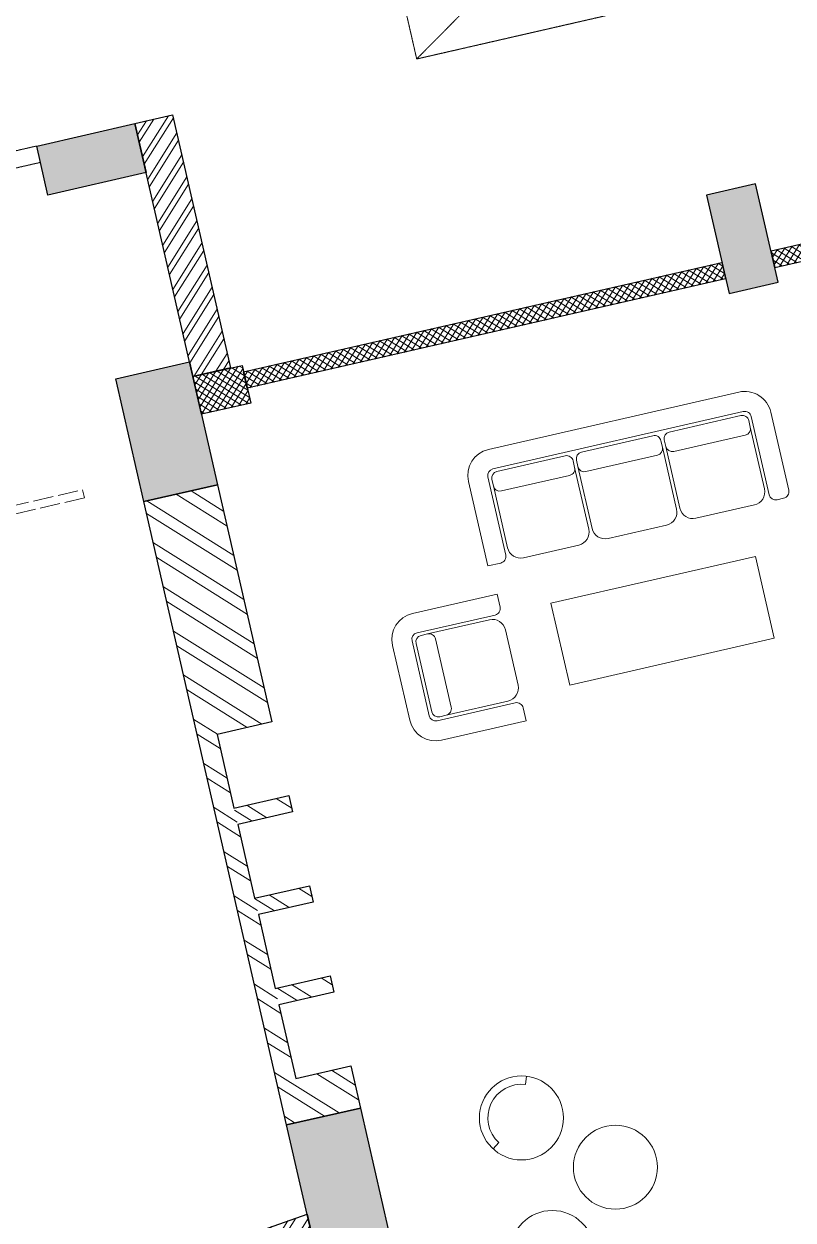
# Model space of a CAD drawing. Header units: millimetres. Extents: x 1667 to 847943, y 724 to 1832625.
# Drawn here: x 602723 to 607300, y 707451 to 714568 of the extents above; entities that cross this region are included whole.
import ezdxf

# ---------------------------------------------------------------- set-up
doc = ezdxf.new("R2010")
doc.units = ezdxf.units.MM
for name, pattern in [('2026-02-28_GF-SF BWP SET_MAIN BLOCK_SASANGIR RESORT$0$DASHED', [0.75, 0.5, -0.25]), ('ACAD_ISO02W100', [15, 12, -3]), ('CENTER', [2, 1.25, -0.25, 0.25, -0.25])]:
    doc.linetypes.add(name, pattern=pattern)
for name, color, linetype, lineweight in [('2026-02-28_GF-SF BWP SET_MAIN BLOCK_SASANGIR RESORT$0$BRICK WALL_MOFA', 20, 'Continuous', 25), ('2026-02-28_GF-SF BWP SET_MAIN BLOCK_SASANGIR RESORT$0$CONCRETE_MOFA', 230, 'Continuous', 30), ('2026-02-28_GF-SF BWP SET_MAIN BLOCK_SASANGIR RESORT$0$DOOR DIM', 243, '2026-02-28_GF-SF BWP SET_MAIN BLOCK_SASANGIR RESORT$0$DASHED', 9), ('2026-02-28_GF-SF BWP SET_MAIN BLOCK_SASANGIR RESORT$0$HATCH LIGHT_MOFA', 253, 'Continuous', 0), ('2026-02-28_GF-SF BWP SET_MAIN BLOCK_SASANGIR RESORT$0$HATCH SOLID_MOFA', 252, 'Continuous', 0), ('2026-02-28_GF-SF BWP SET_MAIN BLOCK_SASANGIR RESORT$0$HATCH_LIGHT_MOFA', 251, 'Continuous', 5), ('DIMENSION_MOFA', 66, 'CENTER', 15), ('FURNITURE_MOFA', 46, 'Continuous', 5), ('OVERHEAD LINES_MOFA', 252, 'ACAD_ISO02W100', 5)]:
    doc.layers.add(name, color=color, linetype=linetype, lineweight=lineweight)
pattern_1 = [(45, (141873.2758816846, -3193.147944625816), (-67.35192090801866, 67.35192090801866), []), (45, (141918.1771816845, -3193.147944625933), (-67.35192090801866, 67.35192090801866), [])]

# ---------------------------------------------------------------- blocks, each defined once
blk = doc.blocks.new('S1-flat-2')
at = {"layer": 'FURNITURE_MOFA'}
for p, q in [((-99.26470592059195, 387.1323531074449), (416.911764893448, 387.1323531083763)), ((416.911764893448, 387.1323531083763), (416.9117648922838, 307.7205883674324)), ((-258.0882354036439, -228.3088236311451), (-258.0882354052737, 228.3088236255571)), ((-138.970588293625, 228.3088236311451), (-138.9705882915296, -228.3088236302137)), ((377.2058825248387, 268.0147059960291), (-99.26470592082478, 268.0147059960291)), ((-39.70588237070478, 248.1617648154497), (-79.41176474024542, 248.1617648135871)), ((-39.70588237070478, 248.1617648154497), (337.5000001469161, 248.1617648070678)), ((-119.1176471116487, 208.4558824421838), (-119.1176471104845, -208.4558824459091)), ((0, -208.4558824440464), (-2.328306436538696e-10, 208.4558824440464)), ((416.911764890654, 168.7500000754371), (416.9117648885585, -168.7500000745058)), ((377.2058825222775, -268.0147060025483), (-99.26470592338592, -268.0147060006857)), ((-79.41176473954692, -248.1617648135871), (-39.70588236721233, -248.1617648154497)), ((337.5000001504086, -248.1617648210377), (-39.70588236721233, -248.1617648154497)), ((416.9117648908868, -387.1323531130329), (416.911764890654, -307.7205883730203)), ((-99.26470592361875, -387.1323531111702), (416.9117648908868, -387.1323531130329))]:
    blk.add_line(p, q, dxfattribs=at)
for centre, radius, start, end in [((-99.26470592338592, 228.3088236255571), 158.8235294813712, 90, 180), ((377.2058825220447, 307.7205883655697), 39.70588237034351, 270, 0), ((-99.26470592338592, 228.3088236255571), 39.70588237034351, 90, 180), ((-79.41176474024542, 208.4558824421838), 39.70588237140328, 90, 180), ((-39.70588237117045, 208.4558824449778), 39.70588237093761, 0, 90), ((337.5000001529697, 168.7500000698492), 79.41176473768427, 6.670106611340577e-09, 90), ((-79.41176474117674, -208.4558824440464), 39.7058823693078, 180, 270), ((-39.7058823693078, -208.4558824459091), 39.7058823693078, 270, 0), ((337.5000001462176, -168.7500000782311), 79.41176474234089, 270, 0), ((-99.26470592035912, -228.3088236311451), 158.8235294813712, 180, 270), ((-99.26470592035912, -228.3088236311451), 39.70588237034351, 180, 270), ((377.2058825204149, -307.720588372089), 39.70588237034351, 0, 90)]:
    blk.add_arc(centre, radius, start, end, dxfattribs=at)
blk = doc.blocks.new('stoolseat')
at = {"layer": 'FURNITURE_MOFA'}
for points in [[(1131949.689715508, -1539286.376168214), (1131960.150143119, -1539335.26972049)], [(1132186.757416133, -1539699.253213448), (1132149.804303619, -1539665.571356677)]]:
    blk.add_lwpolyline(points, dxfattribs=at)
blk.add_circle((1132001.991853563, -1539530.843929595), 250, dxfattribs=at)
blk.add_arc((1132001.991853563, -1539530.843929595), 200, 317.6515948299738, 102.0759754280037, dxfattribs=at)
blk = doc.blocks.new('A$C35c587a2')
at = {"layer": 'FURNITURE_MOFA'}
for p, q in [((377.2058825194836, 397.0588237147313), (-1151.470588739496, 397.0588237040211)), ((-1310.294118221384, 238.2352942188736), (-1310.294118220452, -277.9411765947007)), ((-1191.176471109968, -238.2352942260914), (-1191.176471109036, 238.2352942191064)), ((-1171.323529926594, 178.6764706694521), (-1171.323529924732, 218.3823530394584)), ((-1151.470588741358, 277.9411765919067), (377.2056105639786, 277.9411766030826)), ((-1131.617647553328, 258.088235408999), (-714.7058826661669, 258.0882354064379)), ((-675.0000002975576, 218.3823530417867), (-675.0000002966262, 178.6764706685208)), ((-655.1470591118559, 178.6764706685208), (-655.1470591137186, 218.3823530394584)), ((-615.4411767395213, 258.0882354115602), (-178.6764706671238, 258.0882354099303)), ((-138.9705882985145, 218.3823530389927), (-138.9705882975832, 178.6764706685208)), ((-119.1176471132785, 178.676470666891), (-119.1176471151412, 218.3823530378286)), ((-79.41176474094391, 258.0882354099303), (357.3529413314536, 258.0882354083005)), ((397.0588237000629, 218.3823530373629), (397.0588237009943, 178.676470666891)), ((416.91176488786, 238.2352942342404), (416.9117648869287, -238.2352942095604)), ((536.0294119985774, -238.2352942125872), (536.0294119985774, 238.2352942312136)), ((-1171.323529926594, 178.6764706694521), (-1171.323529918212, -198.5294118491001)), ((-675.0000002891757, -198.5294118481688), (-675.0000002966262, 178.6764706685208)), ((-655.1470591118559, 178.6764706685208), (-655.147059106268, -198.5294118500315)), ((-138.9705882910639, -198.5294118514284), (-138.9705882975832, 178.6764706685208)), ((-119.1176471132785, 178.676470666891), (-119.1176471076906, -198.5294118516613)), ((397.0588237075135, -198.5294118530583), (397.0588237009943, 178.676470666891)), ((-714.7058826670982, 138.970588296419), (-1131.617647556122, 138.9705882980488)), ((-178.6764706699178, 138.9705883008428), (-615.4413117934018, 138.9705882996786)), ((357.3529413286597, 138.970588299213), (-79.41189979482442, 138.9705882980488)), ((-1310.294118220452, -277.9411765947007), (-1230.88235348044, -277.9411765944678)), ((-1091.91176518565, -277.9411765923724), (-754.4117650366388, -277.9411765907425)), ((-575.735294370912, -277.9411765879486), (-218.3823530394584, -277.9411765891127)), ((-39.7058823723346, -277.9411765895784), (317.647058959119, -277.9411765907425)), ((456.6176472567022, -277.9411765858531), (496.3235296271741, -277.941176583292))]:
    blk.add_line(p, q, dxfattribs=at)
for centre, radius, start, end in [((-1151.470588739496, 238.2352942221332), 158.8235294813712, 90, 180), ((377.2058825176209, 238.2352942333091), 158.8235294813712, 0, 90), ((-1151.470588739496, 238.2352942221332), 39.70588237034351, 90, 180), ((-1131.61764755426, 218.3823530385271), 39.70588237047195, 90, 180), ((-714.7058826643042, 218.3823530399241), 39.70588236663025, 0, 90), ((-615.4411767404526, 218.3823530382942), 39.7058823731495, 90, 180), ((-178.6764706680551, 218.3823530401569), 39.70588236977346, 359.9999999933299, 90), ((-79.41176474187523, 218.3823530366644), 39.7058823731495, 90, 180), ((357.3529413305223, 218.3823530385271), 39.70588236977346, 359.9999999933299, 90), ((377.2058825176209, 238.2352942333091), 39.70588237034351, 0, 90), ((-1131.617647555191, 178.6764706689864), 39.70588237093761, 180, 270), ((-714.7058826680295, 178.6764706678223), 39.70588237128686, 270, 0), ((-615.4411767432466, 178.6764706699178), 39.70588236895856, 180, 270), ((-178.6764706671238, 178.6764706708491), 39.70588237000629, 270, 359.9999999933299), ((-79.4117647446692, 178.6764706682879), 39.70588236895856, 180, 270), ((357.3529413314536, 178.6764706692193), 39.70588237000629, 270, 359.9999999933299), ((-1091.911765180063, -198.5294118544552), 79.41176473791711, 179.9999999933299, 270), ((-754.4117650338449, -198.5294118458405), 79.41176474501844, 270, 359.9999999933299), ((-575.7352943699807, -198.5294118511956), 79.41176473663654, 180, 270), ((-218.3823530338705, -198.5294118460733), 79.41176474303937, 270, 359.9999999933299), ((-39.70588236860931, -198.5294118514284), 79.41176473663654, 180, 270), ((317.647058964707, -198.5294118477032), 79.41176474303937, 270, 359.9999999933299), ((-1230.882353481371, -238.2352942242287), 39.70588237034351, 270, 0), ((456.6176472550724, -238.2352942236466), 39.70588237034351, 180, 270), ((496.3235296281055, -238.2352942135185), 39.70588237034351, 270, 0)]:
    blk.add_arc(centre, radius, start, end, dxfattribs=at)
blk = doc.blocks.new('2026-02-28_GF-SF BWP SET_MAIN BLOCK_SASANGIR RESORT$0$zw$2C75-flat-1')
at = {"layer": '2026-02-28_GF-SF BWP SET_MAIN BLOCK_SASANGIR RESORT$0$HATCH_LIGHT_MOFA'}
h = blk.add_hatch(color=256, dxfattribs=at)
h.dxf.hatch_style = 1
h.paths.add_polyline_path([(-143916.436607972, -8430.000000000233), (-143916.436607972, -9700.000000000233), (-144146.436608026, -9700.000000000233), (-144146.436608026, -8199.99999999837), (-142646.436607972, -8199.99999999837), (-142646.436607972, -8430.000000000233)])
h.paths.add_polyline_path([(-123816.436607972, -25320.00000000023), (-123586.436607972, -25320.00000000023), (-123586.436607972, -28545.00000000023), (-123816.436607972, -28545.00000000023)])
h.paths.add_polyline_path([(-132186.436607972, -25320.00000000047), (-131956.4366080265, -25320.00000000047), (-131956.4366080265, -28545.00000000047), (-132186.436607972, -28545.00000000047)])
h.paths.add_polyline_path([(-88256.43660797202, -8200.000000000233), (-88026.4366080265, -8200.000000000233), (-88026.4366080265, -10660.00000000023), (-88256.43660797202, -10660.00000000023)])
h.paths.add_polyline_path([(-106256.436607972, -14590), (-105805.877672724, -14590), (-105805.877672724, -15340), (-106256.436607972, -15340)])
h.paths.add_polyline_path([(-106256.436607972, -8199.999999998137), (-105806.436607972, -8199.999999998137), (-105806.436607972, -8950.000000000233), (-106256.436608026, -8950.000000000233)])
h.paths.add_polyline_path([(-119482.5785526696, -8200.000000000233), (-119032.5785526696, -8200.000000000233), (-119032.5785526696, -8950.000000000466), (-119482.5785526696, -8950.000000000466)])
h.paths.add_polyline_path([(-106256.436608026, -25810.00000005937), (-106256.436607972, -26560.00000005937), (-105806.436607972, -26560.00000005937), (-105806.436607972, -25810.00000011572)])
h.paths.add_polyline_path([(-96696.43660797202, -8200.000000000233), (-97146.43660797202, -8200.000000000233), (-97146.43660797202, -8950.000000002328), (-96696.43660797202, -8949.99999999837)])
h.paths.add_polyline_path([(-96696.43660797202, -26560.00000000489), (-97146.43660797202, -26560.00000000489), (-97146.43660797202, -25810.00000006123), (-96696.43660802557, -25810.00000006123)])
h.paths.add_polyline_path([(-129886.436607972, -8200.000000000233), (-129436.436607972, -8200.000000000233), (-129436.436607972, -8950.000000000233), (-129886.436607972, -8950.000000000233)])
h.paths.add_polyline_path([(-139106.436607972, -15020.00000000023), (-138656.4366079706, -15020.00000000023), (-138656.4366079706, -15770.00000000023), (-139106.436607972, -15770.00000000023)])
h.paths.add_polyline_path([(-123816.436607972, -8199.999999998137), (-123366.436607972, -8199.999999998137), (-123366.436607972, -8950.000000000466), (-123816.436607972, -8950.000000000466)])
h.paths.add_polyline_path([(-114926.4366080263, -8200.000000000233), (-114476.436607972, -8200.000000000233), (-114476.436607972, -8950.00000000035), (-114926.4366080263, -8950.00000000035)])
h.paths.add_polyline_path([(-138886.4366080265, -8199.999999998137), (-138436.436607972, -8199.999999998137), (-138436.436607972, -8950.000000000233), (-138886.4366080265, -8950.000000000233)])
h.paths.add_polyline_path([(-114476.4366080291, -26560.00000000303), (-114926.4366080291, -26560.00000000303), (-114926.4366080291, -25810.00000005937), (-114476.436608026, -25810.00000005937)])
h.paths.add_polyline_path([(-129886.436607972, -19874.99999999814), (-129436.436607972, -19874.99999999814), (-129436.436607972, -20625.00000000023), (-129886.436607972, -20625.00000000023)])
h.paths.add_polyline_path([(-138886.436608027, -27795.00000000023), (-138436.436607972, -27795.00000000023), (-138436.436607972, -28545.00000000023), (-138886.436608027, -28545.00000000023)])
h.paths.add_polyline_path([(-123816.436607972, -19874.99999999814), (-123366.436607972, -19874.99999999814), (-123366.436607972, -20625.00000000023), (-123816.436607972, -20625.00000000023)])
h.paths.add_polyline_path([(-139106.436607972, -19575.00000000023), (-138656.436607972, -19575.00000000023), (-138656.436607972, -20324.99999997101), (-139106.436607972, -20324.99999997101)])
h.paths.add_polyline_path([(-114926.436607972, -19874.99999999814), (-114476.436608026, -19874.99999999814), (-114476.436608026, -20625.00000000023), (-114926.436607972, -20625.00000000023)])
h.paths.add_polyline_path([(-106256.436608026, -19875.00000000023), (-105806.436607972, -19875.00000000023), (-105806.436607972, -20625.00000000023), (-106256.436608026, -20625.00000000023)])
h.paths.add_polyline_path([(-97146.43660797179, -14590), (-96696.43660797202, -14590), (-96696.43660797202, -15340), (-97146.43660797179, -15340)])
h.paths.add_polyline_path([(-114926.4366079718, -14590), (-114476.436608026, -14590), (-114476.436608026, -15340), (-114926.4366079718, -15340)])
h.paths.add_polyline_path([(-97146.31498847017, -19874.99999999814), (-96696.43660802604, -19874.99999999814), (-96696.43660802604, -20625.00000000023), (-97146.31498847017, -20625.00000000023)])
h.paths.add_polyline_path([(-88256.46990249143, -14590.00000000023), (-87881.43660797202, -14590.00000000023), (-87881.43660797202, -15340.00000000023), (-88256.46990249143, -15340.00000000023)])
h.paths.add_polyline_path([(-88256.43660797202, -25810.00000005984), (-87881.43660797202, -25810.00000005984), (-87881.43660797202, -26560.00000005774), (-88256.43660797202, -26560.00000005774)])
h.paths.add_polyline_path([(-88256.4366080265, -19875.00000000023), (-87881.43660797202, -19875.00000000023), (-87881.43660797202, -20625.00000000023), (-88256.4366080265, -20625.00000000023)])
h.paths.add_polyline_path([(-132886.436607972, -8199.999999998137), (-132586.436607972, -8199.999999998137), (-132586.436607972, -8950.000000000233), (-132886.436607972, -8950.000000000233)])
h.paths.add_polyline_path([(-135436.436607972, -8200.000000000233), (-135136.436607972, -8200.000000000233), (-135136.436607972, -8950.000000000233), (-135436.436607972, -8950.000000000233)])
h.paths.add_polyline_path([(-139256.4366080263, -13564.99999999814), (-138656.4366079706, -13564.99999999814), (-138656.4366079706, -13865.00000000023), (-139256.4366080263, -13865.00000000023)])
h.paths.add_polyline_path([(-85856.4366080265, -9910.000000000233), (-85626.43660797202, -9910.000000000233), (-85626.43660797202, -10660.00000000023), (-85856.4366080265, -10660.00000000023)])
h.paths.add_polyline_path([(-85856.43660797202, -8199.999999998137), (-85626.4366080265, -8199.999999998137), (-85626.4366080265, -8950.000000000233), (-85856.43660797202, -8950.000000000233)])
h.paths.add_polyline_path([(-83456.43660797342, -23101.89566391986), (-83226.43660797342, -23101.89566391986), (-83226.43660797342, -23701.89566391986), (-83456.43660797342, -23701.89566391986)])
h.paths.add_polyline_path([(-83456.43660797202, -8199.999999998137), (-83226.43660845445, -8199.999999998137), (-83226.43660845445, -8800.000000000233), (-83456.43660797202, -8800.000000000233)])
h.paths.add_polyline_path([(-83456.43660797202, -25960.00000000023), (-83226.43660797202, -25960.00000000023), (-83226.43660797202, -26560.00000005774), (-83456.43660797202, -26560.00000005774)])
h.paths.add_polyline_path([(-83456.4366080265, -19875.00000000023), (-83226.43660845445, -19875.00000000023), (-83226.43660845445, -20475.00000000023), (-83456.4366080265, -20475.00000000023)])
h.paths.add_polyline_path([(-130036.4366079727, -30530), (-129436.436608027, -30530), (-129436.436608027, -30760), (-130036.4366079727, -30760)])
h.paths.add_polyline_path([(-124186.436608027, -30530.00000005774), (-123586.4366079727, -30530.00000005774), (-123586.4366079727, -30759.99999999837), (-124186.436608027, -30759.99999999837)])
h.paths.add_polyline_path([(-132186.4366080265, -30530), (-131586.4366079727, -30530), (-131586.4366079727, -30759.99999999814), (-132186.4366080265, -30759.99999999814)])
h.paths.add_polyline_path([(-138886.436608027, -23689.80002996512), (-138656.4366079727, -23689.80002996512), (-138656.4366079727, -24289.80002996512), (-138886.436608027, -24289.80002996512)])
h.paths.add_polyline_path([(-83456.43660797202, -10060.00000000023), (-83226.43660845445, -10060.00000000023), (-83226.43660845445, -10660.01989858388), (-83456.43660797202, -10660.01989858388)])
h.paths.add_polyline_path([(-129666.4366080263, -27945.00000000023), (-129436.436607972, -27945.00000000023), (-129436.436607972, -28545.00000000023), (-129666.4366080263, -28545.00000000023)])
h.paths.add_polyline_path([(-126336.4366079727, -30530), (-125736.436608027, -30530), (-125736.436608027, -30760), (-126336.4366079727, -30760)])
h.paths.add_polyline_path([(-83456.43660797202, -14739.99999999814), (-83226.43660797202, -14739.99999999814), (-83226.43660797202, -15340.00000000023), (-83456.43660797202, -15340.00000000023)])
h.paths.add_polyline_path([(-88256.4366080265, -23101.89566391986), (-88026.43660797342, -23101.89566391986), (-88026.43660797342, -23701.89566391986), (-88256.4366080265, -23701.89566391986)])
h.paths.add_polyline_path([(-142416.436607972, -13564.99999999814), (-142186.436607972, -13564.99999999814), (-142186.436607972, -14165.00000000023), (-142416.436607972, -14165.00000000023)])
h.paths.add_polyline_path([(-142416.4366080265, -15170.00000000023), (-142186.4366080263, -15170.00000000023), (-142186.4366080263, -15770.00000000023), (-142416.4366080265, -15770.00000000023)])
h.paths.add_polyline_path([(-126336.436608027, -27944.99999999767), (-125736.4366079727, -27944.99999999767), (-125736.4366079727, -28174.99999999953), (-126336.436608027, -28174.99999999953)])
h.paths.add_polyline_path([(-144146.5615598271, -13565.00000000023), (-143916.4366080265, -13565.00000000023), (-143916.4366080265, -14015.00000000023), (-144146.5615598271, -14015.00000000023)])
h.paths.add_polyline_path([(-144146.4366080265, -15320.00000000023), (-143916.436607972, -15320.00000000023), (-143916.436607972, -15770.00000000023), (-144146.4366080265, -15770.00000000023)])
h.paths.add_polyline_path([(-135136.4365908203, -14739.99999999814), (-135436.4365908206, -14739.99999999814), (-135436.4365908206, -15339.99999999814), (-135136.4365908203, -15339.99999999814)])
h.paths.add_polyline_path([(-132886.436608026, -14739.99999999814), (-132586.4366080258, -14739.99999999814), (-132586.4366080258, -15339.99999999814), (-132886.436608026, -15339.99999999814)])
h.paths.add_polyline_path([(-123816.436608026, -15339.99999999837), (-123586.436607972, -15339.99999999837), (-123586.436607972, -14589.99999999825), (-123816.436608026, -14589.99999999825)])
h.paths.add_polyline_path([(-129666.5106198778, -14589.99999998626), (-129436.436608026, -14589.99999998626), (-129436.436608026, -15339.99999999837), (-129666.5106198778, -15339.99999999837)])
at = {"layer": '2026-02-28_GF-SF BWP SET_MAIN BLOCK_SASANGIR RESORT$0$CONCRETE_MOFA'}
for points in [[(-139256.4366080263, -13564.99999999814), (-138656.4366079706, -13564.99999999814), (-138656.4366079706, -13865.00000000023), (-139256.4366080263, -13865.00000000023)], [(-135136.4365908203, -14739.99999999814), (-135436.4365908206, -14739.99999999814), (-135436.4365908206, -15339.99999999814), (-135136.4365908203, -15339.99999999814)], [(-139106.436607972, -15020.00000000023), (-138656.4366079706, -15020.00000000023), (-138656.4366079706, -15770.00000000023), (-139106.436607972, -15770.00000000023)], [(-139106.436607972, -19575.00000000023), (-138656.436607972, -19575.00000000023), (-138656.436607972, -20324.99999997101), (-139106.436607972, -20324.99999997101)]]:
    blk.add_lwpolyline(points, close=True, dxfattribs=at)
blk = doc.blocks.new('ff')
at = {"layer": '2026-02-28_GF-SF BWP SET_MAIN BLOCK_SASANGIR RESORT$0$HATCH LIGHT_MOFA'}
h = blk.add_hatch(dxfattribs=at)
h.set_pattern_fill('ANSI32', color=256, scale=9.999999999999995, angle=360)
h.set_pattern_definition(pattern_1)
edge = h.paths.add_edge_path()
edge.add_arc((2783.086308283499, -7174.481082219398), 2770.000000411332, 188.2091277733728, 202.0974563525049)
edge.add_line((216.5557370332535, -8216.508351111203), (1590.693064968568, -11601.07509372791))
edge.add_arc((2489.44367387169, -11236.18148869218), 970.0000000002834, 562.0971994004574, 636.570431745114)
edge.add_line((2600.435430997168, -12199.81047842267), (5040.0000000539, -11918.81897544151))
edge.add_line((5040.0000000539, -11918.81897544127), (5040.0000000539, -12124.99999997264))
edge.add_line((5040.0000000539, -12124.99999997288), (5259.998207680532, -12124.99999997288))
edge.add_line((5259.998207680299, -12124.99999997276), (2626.753064141724, -12428.29982650164))
edge.add_arc((2489.443673883099, -11236.18148869032), 1199.999999999778, 202.0971994005957, 276.5704317451316, ccw=False)
edge.add_line((1377.587250499055, -11687.5962578099), (3.450310570653073, -8303.030470898258))
edge.add_arc((2783.086308413651, -7174.481082199956), 3000.000000539283, 172.3226251042626, 202.0974563519133, ccw=False)
edge.add_line((-190.0217858967371, -6773.696523138788), (-4.65433913632296e-10, -5364.073080036324))
edge.add_line((-4.656612873077393e-10, -5364.073080036673), (-9.316067917097826e-10, -7570.000000001979))
edge.add_line((-9.313225746154785e-10, -7570.000000001979), (41.469123470597, -7569.99999986717))
h.paths.add_polyline_path([(-0.03203892346937209, -7120.000000002095), (230, -7120.000000002095), (229.9999999995343, -5815.000000002212), (-0.1249518011463806, -5815.000000002561)], flags=16)
h = blk.add_hatch(dxfattribs=at)
h.set_pattern_fill('ANSI32', color=256, scale=9.999999999999995, angle=360)
h.set_pattern_definition(pattern_1)
h.paths.add_polyline_path([(5720.000000055297, -6909.999999999534), (5490.000000055297, -6909.999999999534), (5490.000000055414, -5364.999999999767), (5720.000000054948, -5364.999999999884)])
at = {"layer": '2026-02-28_GF-SF BWP SET_MAIN BLOCK_SASANGIR RESORT$0$HATCH SOLID_MOFA'}
h = blk.add_hatch(dxfattribs=at)
h.set_pattern_fill('ANSI37', color=256, scale=9.999999999999995, angle=360)
h.set_pattern_definition([(45, (141873.2758816846, -3193.147944625816), (-22.45064030267289, 22.4506403026729), []), (135, (141873.2758816846, -3193.147944625816), (-22.45064030267289, -22.45064030267288), [])])
h.paths.add_polyline_path([(14479.92598814867, -6950.000000001863), (11560.00000000035, -6950.000000002212), (11560.00000000023, -7050.000000001979), (14479.9259881482, -7050.000000002212)])
h.paths.add_polyline_path([(5790.07402905717, -6950.000000001979), (8710.000017205486, -6950.000000001746), (8710.000017204904, -7050.000000002095), (5790.074029057054, -7050.000000001979)])
h.paths.add_polyline_path([(11259.99999999988, -6950.000000001979), (9010.000017205952, -6950.000000001863), (9010.000017205486, -7050.000000001746), (11259.99999999953, -7050.000000001863)])
h.paths.add_polyline_path([(5790.074029057403, -7139.999999999767), (5490.000000055297, -7139.999999999418), (5490.000000055297, -6909.999999999534), (5790.074029057403, -6909.999999999302)])
at = {"layer": '2026-02-28_GF-SF BWP SET_MAIN BLOCK_SASANGIR RESORT$0$HATCH_LIGHT_MOFA', "true_color": 0x636466, "transparency": 33554602}
h = blk.add_hatch(dxfattribs=at)
h.set_pattern_fill('ANSI32', color=251, scale=20, angle=90.00000000000001)
h.set_pattern_definition([(135, (14449.25299781747, 216430.4946069805), (-134.7038418160373, -134.7038418160374), []), (135, (14449.25299781782, 216520.2972069806), (-134.7038418160373, -134.7038418160374), [])])
h.paths.add_polyline_path([(5040.0000000539, -7570.000000002328), (5040.000000054017, -11375.00000000186), (5490.000000054017, -11375.00000000198), (5490.000000054017, -11117.50028624234), (5375.000000053551, -11117.50028624258), (5155.000000053551, -11117.50028624234), (5155.000000053784, -9017.500286242808), (5490.000000054017, -9017.500286242459), (5490.000000053551, -7570.000000002212)])
h = blk.add_hatch(dxfattribs=at)
h.set_pattern_fill('ANSI32', color=251, scale=20, angle=90.00000000000001)
h.set_pattern_definition([(135, (-148855.7188426172, -252670.5533768713), (-134.7038418160373, -134.7038418160374), []), (135, (-148855.7188426172, -252580.7507768712), (-134.7038418160373, -134.7038418160374), [])])
h.paths.add_polyline_path([(5155.000000053318, -9467.500286242226), (5155.0000000539, -9567.500286242459), (5490.000000054017, -9567.500286242343), (5490.000000053667, -9467.500286243041)])
h.paths.add_polyline_path([(5155.000000053318, -10017.50028624234), (5155.0000000539, -10117.50028624258), (5490.000000054017, -10117.50028624246), (5490.000000053667, -10017.50028624281)])
h.paths.add_polyline_path([(5155.0000000539, -10567.50028624246), (5155.000000054017, -10667.50028624281), (5490.000000054017, -10667.50028624246), (5490.000000053551, -10567.50028624246)])
at = {"layer": '2026-02-28_GF-SF BWP SET_MAIN BLOCK_SASANGIR RESORT$0$BRICK WALL_MOFA'}
blk.add_lwpolyline([(41.46912347106263, -7569.999999867054, 0.06067355342453079), (216.5557370332535, -8216.508351111203), (1590.693064968335, -11601.07509372814, 0.3368929458449012), (2600.435430997168, -12199.81047842267), (5040.0000000539, -11918.81897544127), (5040.0000000539, -12124.99999997288), (5259.998207680299, -12124.99999997276), (2626.753064141725, -12428.29982650187, -0.3368929458441801), (1377.587250499055, -11687.5962578099), (3.450310570653528, -8303.030470898026, -0.130653113720757), (-190.0217858967371, -6773.696523138788), (-4.656612873077393e-10, -5364.073080036673), (-9.313225746154785e-10, -7570.000000001979), (41.46912347106263, -7569.999999867054)], format="xyb", dxfattribs=at)
for points in [[(5720.000000055297, -6909.999999999534), (5490.000000055297, -6909.999999999534), (5490.000000055414, -5364.999999999767), (5720.000000054948, -5364.999999999884)], [(5790.074029057403, -7139.999999999767), (5490.000000055297, -7139.999999999418), (5490.000000055297, -6909.999999999534), (5790.074029057403, -6909.999999999302)], [(5790.07402905717, -6950.000000001979), (8710.000017205486, -6950.000000001746), (8710.000017204904, -7050.000000002095), (5790.074029057054, -7050.000000001979)], [(11259.99999999988, -6950.000000001979), (9010.000017205952, -6950.000000001863), (9010.000017205486, -7050.000000001746), (11259.99999999953, -7050.000000001863)]]:
    blk.add_lwpolyline(points, close=True, dxfattribs=at)
blk.add_lwpolyline([(5490.000000054017, -11117.50028624234), (5490.000000054017, -11375.00000000198), (5040.000000054017, -11375.00000000186), (5040.0000000539, -7570.000000002328), (5490.000000053551, -7570.000000002212), (5490.000000054017, -9017.500286242459), (5155.000000053784, -9017.500286242808)], dxfattribs=at)
for points, elevation in [([(5155.000000053784, -9017.500286242808), (5155.000000053318, -9467.500286242226), (5490.000000053667, -9467.500286243041), (5490.000000054017, -9567.500286242343), (5155.0000000539, -9567.500286242459), (5155.000000053318, -10017.50028624234)], 0.089316205401609), ([(5155.000000053318, -10017.50028624234), (5490.000000053667, -10017.50028624281), (5490.000000054017, -10117.50028624246), (5155.0000000539, -10117.50028624258)], 0.0446581027008045), ([(5155.0000000539, -10117.50028624258), (5155.0000000539, -10567.50028624246), (5490.000000053551, -10567.50028624246), (5490.000000054017, -10667.50028624246), (5155.000000054017, -10667.50028624281), (5155.000000053551, -11117.50028624234), (5490.000000054017, -11117.50028624234)], 0.089316205401609)]:
    blk.add_lwpolyline(points, dxfattribs=dict(at, elevation=elevation))
at = {"layer": '2026-02-28_GF-SF BWP SET_MAIN BLOCK_SASANGIR RESORT$0$DOOR DIM', "ltscale": 0.5}
blk.add_lwpolyline([(4889.999999999767, -5364.999999999651), (1960.000000053667, -5364.999999999884), (1960.000000054017, -5464.999999999884), (4889.999999999767, -5464.999999999884)], close=True, dxfattribs=at)
at = {"layer": 'FURNITURE_MOFA'}
blk.add_lwpolyline([(8514.692438501515, -8699.947338793078), (7266.117972579785, -8699.947338793078), (7266.117972579668, -9199.94733879331), (8514.692438501632, -9199.947338792961)], close=True, dxfattribs=at)
blk.add_circle((6890.911932185525, -12056.5), 250.0000000001119, dxfattribs=at)
at = {"layer": 'OVERHEAD LINES_MOFA', "ltscale": 0.05}
blk.add_line((14479.99934973812, -750.0000000071013), (7209.999349738238, -5364.999999727122), dxfattribs=at)
blk.add_lwpolyline([(14479.99934973812, -750.0000000071013), (7209.999349737773, -750.0000000071013), (7209.999349731253, -5364.999999727122), (14479.99934973789, -5364.999999727122)], close=True, dxfattribs=at)
at = {"layer": 'OVERHEAD LINES_MOFA', "ltscale": 10}
blk.add_lwpolyline([(4699.999349662685, -7470.000000001979), (4099.999349662685, -7470.000000001979), (4099.999349662918, -7420.000000002095), (4699.999349662801, -7420.00000000163)], close=True, dxfattribs=at)
at = {"rotation": 360}
blk.add_blockref('A$C35c587a2', (8258.810085611884, -8122.006162213976), dxfattribs=at)
at = {"layer": '2026-02-28_GF-SF BWP SET_MAIN BLOCK_SASANGIR RESORT$0$CONCRETE_MOFA', "rotation": 360}
blk.add_blockref('2026-02-28_GF-SF BWP SET_MAIN BLOCK_SASANGIR RESORT$0$zw$2C75-flat-1', (144146.4366080259, 8199.99999999837), dxfattribs=at)
at = {"layer": 'DIMENSION_MOFA', "rotation": 360}
blk.add_blockref('S1-flat-2', (6549.206207686453, -8962.132353107794), dxfattribs=at)
at = {"layer": 'FURNITURE_MOFA', "rotation": 112.5}
blk.add_blockref('stoolseat', (-982731.3087898046, -1646632.126696428), dxfattribs=at)
at = {"layer": 'FURNITURE_MOFA', "xscale": -1, "rotation": 67.49999999999986}
blk.add_blockref('stoolseat', (-982731.3087898046, 1622519.126696428), dxfattribs=at)

msp = doc.modelspace()

# ---------------------------------------------------------------- block references
at = {"layer": 'DIMENSION_MOFA', "rotation": 12.89632932256583}
msp.add_blockref('ff', (596835.1366949072, 717980.2152071405), dxfattribs=at)

doc.saveas('drawing.dxf')
